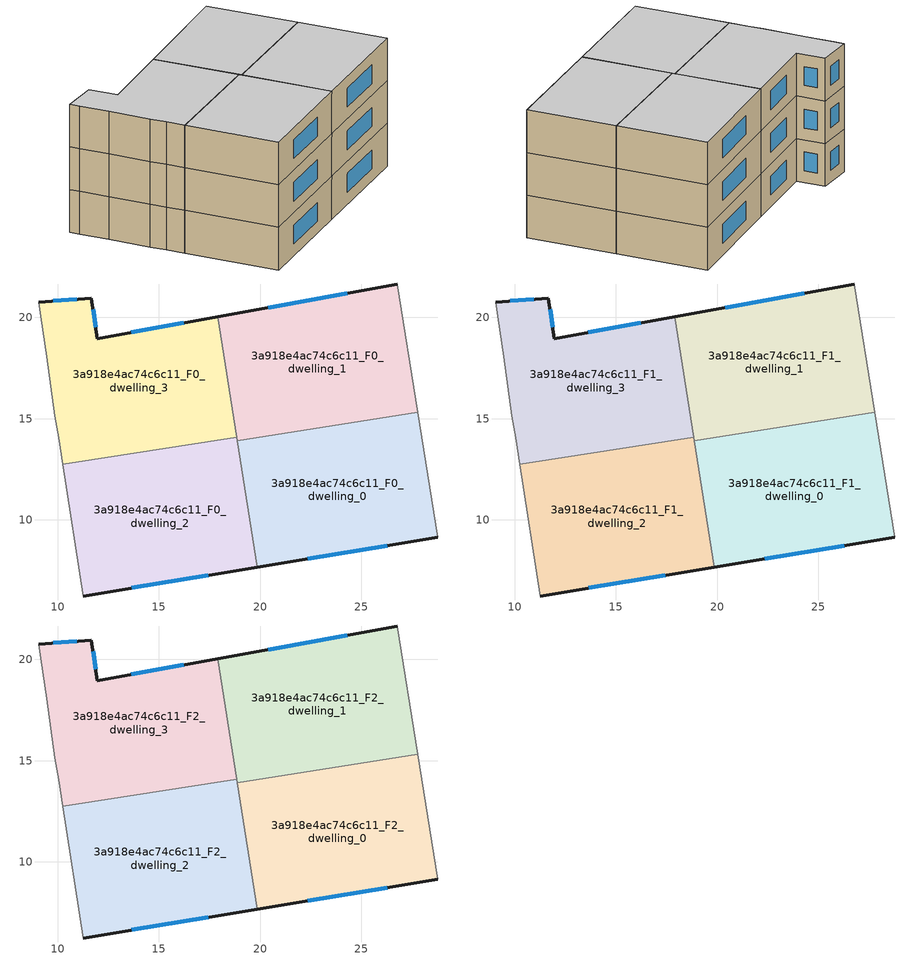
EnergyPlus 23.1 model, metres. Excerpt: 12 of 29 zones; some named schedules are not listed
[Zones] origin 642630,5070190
3a918e4ac74c6c11_F0_dwelling_0
 floor ground (EU_floor_Construction): 27.79,15.31 28.78,9.14 19.85,7.66 18.86,13.91 z0
 wall outside (EU_wall_Construction): 19.85,7.66 28.78,9.14 z0:3
 wall to 3a918e4ac74c6c11_F0_dwelling_1 (EU_wall_Construction): 27.79,15.31 18.86,13.91 z0:3
 wall adiabatic (EU_wall_Construction): 28.78,9.14 27.79,15.31 z0:3
 wall to 3a918e4ac74c6c11_F0_dwelling_2 (EU_wall_Construction): 18.86,13.91 19.85,7.66 z0:3
 window (EU_Window_Construction): 22.35,8.07 26.27,8.72 z0.84:2.16
3a918e4ac74c6c11_F0_dwelling_1
 floor ground (EU_floor_Construction): 26.78,21.65 27.79,15.31 18.86,13.91 17.9,20.03 z0
 wall outside (EU_wall_Construction): 26.78,21.65 17.9,20.03 z0:3
 wall adiabatic (EU_wall_Construction): 27.79,15.31 26.78,21.65 z0:3
 wall to 3a918e4ac74c6c11_F0_dwelling_3 (EU_wall_Construction): 17.9,20.03 18.84,14.09 z0:3
 wall to 3a918e4ac74c6c11_F0_dwelling_2 (EU_wall_Construction): 18.84,14.09 18.86,13.91 z0:3
 window (EU_Window_Construction): 24.29,21.19 20.39,20.48 z0.84:2.16
3a918e4ac74c6c11_F0_dwelling_2
 floor ground (EU_floor_Construction): 18.84,14.09 19.85,7.66 11.26,6.24 10.26,12.75 z0
 wall outside (EU_wall_Construction): 11.26,6.24 19.85,7.66 z0:3
 wall adiabatic (EU_wall_Construction): 10.26,12.75 11.26,6.24 z0:3
 wall to 3a918e4ac74c6c11_F0_dwelling_3 (EU_wall_Construction): 18.84,14.09 10.26,12.75 z0:3
 window (EU_Window_Construction): 13.67,6.64 17.44,7.26 z0.84:2.16
3a918e4ac74c6c11_F0_dwelling_3
 floor ground (EU_floor_Construction): 17.9,20.03 18.84,14.09 10.26,12.75 10.06,14.05 9.86,15.15 9.46,18.05 9.16,20.05 9.06,20.75 11.67,20.95 11.96,18.95 z0
 wall outside (EU_wall_Construction): 17.9,20.03 11.96,18.95 11.67,20.95 9.06,20.75 z0:3
 wall adiabatic (EU_wall_Construction): 9.06,20.75 9.16,20.05 9.46,18.05 9.86,15.15 10.06,14.05 10.26,12.75 z0:3
 window (EU_Window_Construction): 10.94,20.9 9.79,20.81 / 11.88,19.51 11.75,20.39 / 16.24,19.73 13.63,19.25 z0.84:2.16
3a918e4ac74c6c11_F1_dwelling_0
 floor to 3a918e4ac74c6c11_F0_dwelling_0 (EU_floor_Construction): 27.79,15.31 28.78,9.14 19.85,7.66 18.86,13.91 z3
 wall outside (EU_wall_Construction): 19.85,7.66 28.78,9.14 z3:6
 wall to 3a918e4ac74c6c11_F1_dwelling_1 (EU_wall_Construction): 27.79,15.31 18.86,13.91 z3:6
 wall adiabatic (EU_wall_Construction): 28.78,9.14 27.79,15.31 z3:6
 wall to 3a918e4ac74c6c11_F1_dwelling_2 (EU_wall_Construction): 18.86,13.91 19.85,7.66 z3:6
 window (EU_Window_Construction): 22.35,8.07 26.27,8.72 z3.84:5.16
3a918e4ac74c6c11_F1_dwelling_1
 floor to 3a918e4ac74c6c11_F0_dwelling_1 (EU_floor_Construction): 26.78,21.65 27.79,15.31 18.86,13.91 17.9,20.03 z3
 wall outside (EU_wall_Construction): 26.78,21.65 17.9,20.03 z3:6
 wall adiabatic (EU_wall_Construction): 27.79,15.31 26.78,21.65 z3:6
 wall to 3a918e4ac74c6c11_F1_dwelling_3 (EU_wall_Construction): 17.9,20.03 18.84,14.09 z3:6
 wall to 3a918e4ac74c6c11_F1_dwelling_2 (EU_wall_Construction): 18.84,14.09 18.86,13.91 z3:6
 window (EU_Window_Construction): 24.29,21.19 20.39,20.48 z3.84:5.16
3a918e4ac74c6c11_F1_dwelling_2
 floor to 3a918e4ac74c6c11_F0_dwelling_2 (EU_floor_Construction): 18.84,14.09 19.85,7.66 11.26,6.24 10.26,12.75 z3
 wall outside (EU_wall_Construction): 11.26,6.24 19.85,7.66 z3:6
 wall adiabatic (EU_wall_Construction): 10.26,12.75 11.26,6.24 z3:6
 wall to 3a918e4ac74c6c11_F1_dwelling_3 (EU_wall_Construction): 18.84,14.09 10.26,12.75 z3:6
 window (EU_Window_Construction): 13.67,6.64 17.44,7.26 z3.84:5.16
3a918e4ac74c6c11_F1_dwelling_3
 floor to 3a918e4ac74c6c11_F0_dwelling_3 (EU_floor_Construction): 17.9,20.03 18.84,14.09 10.26,12.75 10.06,14.05 9.86,15.15 9.46,18.05 9.16,20.05 9.06,20.75 11.67,20.95 11.96,18.95 z3
 wall outside (EU_wall_Construction): 17.9,20.03 11.96,18.95 11.67,20.95 9.06,20.75 z3:6
 wall adiabatic (EU_wall_Construction): 9.06,20.75 9.16,20.05 9.46,18.05 9.86,15.15 10.06,14.05 10.26,12.75 z3:6
 window (EU_Window_Construction): 10.94,20.9 9.79,20.81 / 11.88,19.51 11.75,20.39 / 16.24,19.73 13.63,19.25 z3.84:5.16
3a918e4ac74c6c11_F2_dwelling_0
 floor to 3a918e4ac74c6c11_F1_dwelling_0 (EU_floor_Construction): 27.79,15.31 28.78,9.14 19.85,7.66 18.86,13.91 z6
 wall outside (EU_wall_Construction): 19.85,7.66 28.78,9.14 z6:9
 wall to 3a918e4ac74c6c11_F2_dwelling_1 (EU_wall_Construction): 27.79,15.31 18.86,13.91 z6:9
 wall adiabatic (EU_wall_Construction): 28.78,9.14 27.79,15.31 z6:9
 wall to 3a918e4ac74c6c11_F2_dwelling_2 (EU_wall_Construction): 18.86,13.91 19.85,7.66 z6:9
 window (EU_Window_Construction): 22.35,8.07 26.27,8.72 z6.84:8.16
 ceiling to 3a918e4ac74c6c11_F3_dwelling_0 (EU_floor_Construction): 28.78,9.14 27.79,15.31 18.86,13.91 19.85,7.66 z9
3a918e4ac74c6c11_F2_dwelling_1
 floor to 3a918e4ac74c6c11_F1_dwelling_1 (EU_floor_Construction): 26.78,21.65 27.79,15.31 18.86,13.91 17.9,20.03 z6
 wall outside (EU_wall_Construction): 26.78,21.65 17.9,20.03 z6:9
 wall adiabatic (EU_wall_Construction): 27.79,15.31 26.78,21.65 z6:9
 wall to 3a918e4ac74c6c11_F2_dwelling_3 (EU_wall_Construction): 17.9,20.03 18.84,14.09 z6:9
 wall to 3a918e4ac74c6c11_F2_dwelling_2 (EU_wall_Construction): 18.84,14.09 18.86,13.91 z6:9
 window (EU_Window_Construction): 24.29,21.19 20.39,20.48 z6.84:8.16
 ceiling to 3a918e4ac74c6c11_F3_dwelling_1 (EU_floor_Construction): 27.79,15.31 26.78,21.65 17.9,20.03 18.86,13.91 z9
3a918e4ac74c6c11_F2_dwelling_2
 floor to 3a918e4ac74c6c11_F1_dwelling_2 (EU_floor_Construction): 18.84,14.09 19.85,7.66 11.26,6.24 10.26,12.75 z6
 wall outside (EU_wall_Construction): 11.26,6.24 19.85,7.66 z6:9
 wall adiabatic (EU_wall_Construction): 10.26,12.75 11.26,6.24 z6:9
 wall to 3a918e4ac74c6c11_F2_dwelling_3 (EU_wall_Construction): 18.84,14.09 10.26,12.75 z6:9
 window (EU_Window_Construction): 13.67,6.64 17.44,7.26 z6.84:8.16
 ceiling to 3a918e4ac74c6c11_F3_dwelling_2 (EU_floor_Construction): 19.85,7.66 18.84,14.09 10.26,12.75 11.26,6.24 z9
3a918e4ac74c6c11_F2_dwelling_3
 floor to 3a918e4ac74c6c11_F1_dwelling_3 (EU_floor_Construction): 17.9,20.03 18.84,14.09 10.26,12.75 10.06,14.05 9.86,15.15 9.46,18.05 9.16,20.05 9.06,20.75 11.67,20.95 11.96,18.95 z6
 wall outside (EU_wall_Construction): 17.9,20.03 11.96,18.95 11.67,20.95 9.06,20.75 z6:9
 wall adiabatic (EU_wall_Construction): 9.06,20.75 9.16,20.05 9.46,18.05 9.86,15.15 10.06,14.05 10.26,12.75 z6:9
 window (EU_Window_Construction): 10.94,20.9 9.79,20.81 / 11.88,19.51 11.75,20.39 / 16.24,19.73 13.63,19.25 z6.84:8.16
 ceiling to 3a918e4ac74c6c11_F3_dwelling_3 (EU_floor_Construction): 18.84,14.09 17.9,20.03 11.96,18.95 11.67,20.95 9.06,20.75 9.16,20.05 9.46,18.05 9.86,15.15 10.06,14.05 10.26,12.75 z9
[Building]
EU S2 Campaign: North Axis=0; Terrain=City; Solar Distribution=FullExterior
[Site:Location]
Lyon-Bron: Latitude=45.75; Longitude=5; Time Zone=1; Elevation=198
[SizingPeriod:WeatherFileDays]
AnnualSizingPeriod: Begin Month=1; Begin Day of Month=1; End Month=12; End Day of Month=31; Day of Week for Start Day=Monday; Use Weather File Daylight Saving Period=No; Use Weather File Rain and Snow Indicators=No
[MATERIAL]
EU_InternalMass_Material: Roughness=MediumRough; Thickness=0.1; Conductivity=1; Density=1800; Specific Heat=900; Thermal Absorptance=0.9; Solar Absorptance=0.7; Visible Absorptance=0.7
[MATERIAL:NOMASS] Roughness=MediumRough; Thermal Absorptance=0.9; Solar Absorptance=0.7; Visible Absorptance=0.7
Name | Thermal Resistance
EU_wall_NoMass | 0.776494
EU_floor_NoMass | 0.421597
[WINDOWMATERIAL:SIMPLEGLAZINGSYSTEM]
EU_Window_SimpleGlazing: UFactor=4.24961; Solar Heat Gain Coefficient=0.83; Visible Transmittance=0.83
[CONSTRUCTION]
EU_wall_Construction: EU_wall_NoMass
EU_floor_Construction: EU_floor_NoMass
EU_InternalMass_Construction: EU_InternalMass_Material
EU_Window_Construction: EU_Window_SimpleGlazing
[ZONE] Type=1; Multiplier=1; Ceiling Height=autocalculate; Floor Area=autocalculate; Part of Total Floor Area=Yes
Name | Volume
3a918e4ac74c6c11_F0_dwelling_0; 3a918e4ac74c6c11_F1_dwelling_0; 3a918e4ac74c6c11_F2_dwelling_0 | 170.639
3a918e4ac74c6c11_F0_dwelling_1; 3a918e4ac74c6c11_F1_dwelling_1; 3a918e4ac74c6c11_F2_dwelling_1 | 170.646
3a918e4ac74c6c11_F0_dwelling_2; 3a918e4ac74c6c11_F1_dwelling_2; 3a918e4ac74c6c11_F2_dwelling_2 | 170.627
3a918e4ac74c6c11_F0_dwelling_3; 3a918e4ac74c6c11_F1_dwelling_3; 3a918e4ac74c6c11_F2_dwelling_3 | 170.63
[INTERNALMASS] Construction=EU_InternalMass_Construction
Name | Zone or ZoneList | Surface Area
3a918e4ac74c6c11_F0_dwelling_0_EU_InternalMass | 3a918e4ac74c6c11_F0_dwelling_0 | 56.8812
3a918e4ac74c6c11_F0_dwelling_1_EU_InternalMass | 3a918e4ac74c6c11_F0_dwelling_1 | 56.8823
3a918e4ac74c6c11_F0_dwelling_2_EU_InternalMass | 3a918e4ac74c6c11_F0_dwelling_2 | 56.8744
3a918e4ac74c6c11_F0_dwelling_3_EU_InternalMass | 3a918e4ac74c6c11_F0_dwelling_3 | 56.8762
3a918e4ac74c6c11_F1_dwelling_0_EU_InternalMass | 3a918e4ac74c6c11_F1_dwelling_0 | 56.8812
3a918e4ac74c6c11_F1_dwelling_1_EU_InternalMass | 3a918e4ac74c6c11_F1_dwelling_1 | 56.8823
3a918e4ac74c6c11_F1_dwelling_2_EU_InternalMass | 3a918e4ac74c6c11_F1_dwelling_2 | 56.8744
3a918e4ac74c6c11_F1_dwelling_3_EU_InternalMass | 3a918e4ac74c6c11_F1_dwelling_3 | 56.8762
3a918e4ac74c6c11_F2_dwelling_0_EU_InternalMass | 3a918e4ac74c6c11_F2_dwelling_0 | 56.8812
3a918e4ac74c6c11_F2_dwelling_1_EU_InternalMass | 3a918e4ac74c6c11_F2_dwelling_1 | 56.8823
3a918e4ac74c6c11_F2_dwelling_2_EU_InternalMass | 3a918e4ac74c6c11_F2_dwelling_2 | 56.8744
3a918e4ac74c6c11_F2_dwelling_3_EU_InternalMass | 3a918e4ac74c6c11_F2_dwelling_3 | 56.8762
[OTHEREQUIPMENT] Fuel Type=Electricity; Design Level Calculation Method=Watts/Area; Power per Zone Floor Area=1; Fraction Latent=0; Fraction Radiant=0; Fraction Lost=0; Carbon Dioxide Generation Rate=0; EndUse Subcategory=EU_Step8_InternalGains
Name | Zone or ZoneList or Space or SpaceList | Schedule
EU_Step8_InternalGain_3a918e4ac74c6c11_F0_dwelling_0_f000 | 3a918e4ac74c6c11_F0_dwelling_0 | EU_Step8_GainSchedule_3a918e4ac74c6c11_F0_dwelling_0_f000
EU_Step8_InternalGain_3a918e4ac74c6c11_F0_dwelling_1_f000 | 3a918e4ac74c6c11_F0_dwelling_1 | EU_Step8_GainSchedule_3a918e4ac74c6c11_F0_dwelling_1_f000
EU_Step8_InternalGain_3a918e4ac74c6c11_F0_dwelling_2_f000 | 3a918e4ac74c6c11_F0_dwelling_2 | EU_Step8_GainSchedule_3a918e4ac74c6c11_F0_dwelling_2_f000
EU_Step8_InternalGain_3a918e4ac74c6c11_F0_dwelling_3_f000 | 3a918e4ac74c6c11_F0_dwelling_3 | EU_Step8_GainSchedule_3a918e4ac74c6c11_F0_dwelling_3_f000
EU_Step8_InternalGain_3a918e4ac74c6c11_F1_dwelling_0_f000 | 3a918e4ac74c6c11_F1_dwelling_0 | EU_Step8_GainSchedule_3a918e4ac74c6c11_F1_dwelling_0_f000
EU_Step8_InternalGain_3a918e4ac74c6c11_F1_dwelling_1_f000 | 3a918e4ac74c6c11_F1_dwelling_1 | EU_Step8_GainSchedule_3a918e4ac74c6c11_F1_dwelling_1_f000
EU_Step8_InternalGain_3a918e4ac74c6c11_F1_dwelling_2_f000 | 3a918e4ac74c6c11_F1_dwelling_2 | EU_Step8_GainSchedule_3a918e4ac74c6c11_F1_dwelling_2_f000
EU_Step8_InternalGain_3a918e4ac74c6c11_F1_dwelling_3_f000 | 3a918e4ac74c6c11_F1_dwelling_3 | EU_Step8_GainSchedule_3a918e4ac74c6c11_F1_dwelling_3_f000
EU_Step8_InternalGain_3a918e4ac74c6c11_F2_dwelling_0_f000 | 3a918e4ac74c6c11_F2_dwelling_0 | EU_Step8_GainSchedule_3a918e4ac74c6c11_F2_dwelling_0_f000
EU_Step8_InternalGain_3a918e4ac74c6c11_F2_dwelling_1_f000 | 3a918e4ac74c6c11_F2_dwelling_1 | EU_Step8_GainSchedule_3a918e4ac74c6c11_F2_dwelling_1_f000
EU_Step8_InternalGain_3a918e4ac74c6c11_F2_dwelling_2_f000 | 3a918e4ac74c6c11_F2_dwelling_2 | EU_Step8_GainSchedule_3a918e4ac74c6c11_F2_dwelling_2_f000
EU_Step8_InternalGain_3a918e4ac74c6c11_F2_dwelling_3_f000 | 3a918e4ac74c6c11_F2_dwelling_3 | EU_Step8_GainSchedule_3a918e4ac74c6c11_F2_dwelling_3_f000
[ZONEVENTILATION:DESIGNFLOWRATE] Schedule=EU_AlwaysOn; Design Flow Rate Calculation Method=AirChanges/Hour; Air Changes per Hour=0.693814; Ventilation Type=Natural; Fan Pressure Rise=0; Fan Total Efficiency=1; Constant Term Coefficient=1; Temperature Term Coefficient=0; Velocity Term Coefficient=0; Velocity Squared Term Coefficient=0; Minimum Indoor Temperature=-100; Maximum Indoor Temperature=100; Delta Temperature=-100; Minimum Outdoor Temperature=-100; Maximum Outdoor Temperature=100; Maximum Wind Speed=40
Name | Zone or ZoneList or Space or SpaceList
EU_ConstantAir_3a918e4ac74c6c11_F0_dwelling_0 | 3a918e4ac74c6c11_F0_dwelling_0
EU_ConstantAir_3a918e4ac74c6c11_F0_dwelling_1 | 3a918e4ac74c6c11_F0_dwelling_1
EU_ConstantAir_3a918e4ac74c6c11_F0_dwelling_2 | 3a918e4ac74c6c11_F0_dwelling_2
EU_ConstantAir_3a918e4ac74c6c11_F0_dwelling_3 | 3a918e4ac74c6c11_F0_dwelling_3
EU_ConstantAir_3a918e4ac74c6c11_F1_dwelling_0 | 3a918e4ac74c6c11_F1_dwelling_0
EU_ConstantAir_3a918e4ac74c6c11_F1_dwelling_1 | 3a918e4ac74c6c11_F1_dwelling_1
EU_ConstantAir_3a918e4ac74c6c11_F1_dwelling_2 | 3a918e4ac74c6c11_F1_dwelling_2
EU_ConstantAir_3a918e4ac74c6c11_F1_dwelling_3 | 3a918e4ac74c6c11_F1_dwelling_3
EU_ConstantAir_3a918e4ac74c6c11_F2_dwelling_0 | 3a918e4ac74c6c11_F2_dwelling_0
EU_ConstantAir_3a918e4ac74c6c11_F2_dwelling_1 | 3a918e4ac74c6c11_F2_dwelling_1
EU_ConstantAir_3a918e4ac74c6c11_F2_dwelling_2 | 3a918e4ac74c6c11_F2_dwelling_2
EU_ConstantAir_3a918e4ac74c6c11_F2_dwelling_3 | 3a918e4ac74c6c11_F2_dwelling_3
[HVACTEMPLATE:THERMOSTAT] Constant Heating Setpoint=20; Constant Cooling Setpoint=50
EU_HeatOnly_3a918e4ac74c6c11_F0_dwelling_0; EU_HeatOnly_3a918e4ac74c6c11_F0_dwelling_1; EU_HeatOnly_3a918e4ac74c6c11_F0_dwelling_2; EU_HeatOnly_3a918e4ac74c6c11_F0_dwelling_3; EU_HeatOnly_3a918e4ac74c6c11_F1_dwelling_0; EU_HeatOnly_3a918e4ac74c6c11_F1_dwelling_1; EU_HeatOnly_3a918e4ac74c6c11_F1_dwelling_2; EU_HeatOnly_3a918e4ac74c6c11_F1_dwelling_3; EU_HeatOnly_3a918e4ac74c6c11_F2_dwelling_0; EU_HeatOnly_3a918e4ac74c6c11_F2_dwelling_1; EU_HeatOnly_3a918e4ac74c6c11_F2_dwelling_2; EU_HeatOnly_3a918e4ac74c6c11_F2_dwelling_3; EU_HeatOnly_3a918e4ac74c6c11_F3_dwelling_0; EU_HeatOnly_3a918e4ac74c6c11_F3_dwelling_1; EU_HeatOnly_3a918e4ac74c6c11_F3_dwelling_2; EU_HeatOnly_3a918e4ac74c6c11_F3_dwelling_3; EU_HeatOnly_3a918e4ac74c6c11_F4_dwelling_0; EU_HeatOnly_3a918e4ac74c6c11_F4_dwelling_1; EU_HeatOnly_3a918e4ac74c6c11_F4_dwelling_2; EU_HeatOnly_3a918e4ac74c6c11_F4_dwelling_3; EU_HeatOnly_3a918e4ac74c6c11_F5_dwelling_0; EU_HeatOnly_3a918e4ac74c6c11_F5_dwelling_1; EU_HeatOnly_3a918e4ac74c6c11_F5_dwelling_2; EU_HeatOnly_3a918e4ac74c6c11_F6_dwelling_0; EU_HeatOnly_3a918e4ac74c6c11_F6_dwelling_1; EU_HeatOnly_3a918e4ac74c6c11_F6_dwelling_2; EU_HeatOnly_3a918e4ac74c6c11_F7_dwelling_0; EU_HeatOnly_3a918e4ac74c6c11_F7_dwelling_1; EU_HeatOnly_3a918e4ac74c6c11_F7_dwelling_2
[HVACTEMPLATE:ZONE:IDEALLOADSAIRSYSTEM] System Availability Schedule=EU_AlwaysOn; Maximum Heating Supply Air Temperature=50; Minimum Cooling Supply Air Temperature=13; Maximum Heating Supply Air Humidity Ratio=0.0156; Minimum Cooling Supply Air Humidity Ratio=0.0077; Heating Limit=NoLimit; Cooling Limit=NoLimit; Heating Availability Schedule=EU_AlwaysOn; Cooling Availability Schedule=EU_CoolingOff; Dehumidification Control Type=ConstantSensibleHeatRatio; Cooling Sensible Heat Ratio=0.7; Dehumidification Setpoint=60; Humidification Control Type=None; Humidification Setpoint=30; Outdoor Air Method=None; Outdoor Air Flow Rate per Person=0.00944; Outdoor Air Flow Rate per Zone Floor Area=0; Outdoor Air Flow Rate per Zone=0; Demand Controlled Ventilation Type=None; Outdoor Air Economizer Type=NoEconomizer; Heat Recovery Type=None; Sensible Heat Recovery Effectiveness=0.7; Latent Heat Recovery Effectiveness=0.65
Name | Template Thermostat
3a918e4ac74c6c11_F0_dwelling_0 | EU_HeatOnly_3a918e4ac74c6c11_F0_dwelling_0
3a918e4ac74c6c11_F0_dwelling_1 | EU_HeatOnly_3a918e4ac74c6c11_F0_dwelling_1
3a918e4ac74c6c11_F0_dwelling_2 | EU_HeatOnly_3a918e4ac74c6c11_F0_dwelling_2
3a918e4ac74c6c11_F0_dwelling_3 | EU_HeatOnly_3a918e4ac74c6c11_F0_dwelling_3
3a918e4ac74c6c11_F1_dwelling_0 | EU_HeatOnly_3a918e4ac74c6c11_F1_dwelling_0
3a918e4ac74c6c11_F1_dwelling_1 | EU_HeatOnly_3a918e4ac74c6c11_F1_dwelling_1
3a918e4ac74c6c11_F1_dwelling_2 | EU_HeatOnly_3a918e4ac74c6c11_F1_dwelling_2
3a918e4ac74c6c11_F1_dwelling_3 | EU_HeatOnly_3a918e4ac74c6c11_F1_dwelling_3
3a918e4ac74c6c11_F2_dwelling_0 | EU_HeatOnly_3a918e4ac74c6c11_F2_dwelling_0
3a918e4ac74c6c11_F2_dwelling_1 | EU_HeatOnly_3a918e4ac74c6c11_F2_dwelling_1
3a918e4ac74c6c11_F2_dwelling_2 | EU_HeatOnly_3a918e4ac74c6c11_F2_dwelling_2
3a918e4ac74c6c11_F2_dwelling_3 | EU_HeatOnly_3a918e4ac74c6c11_F2_dwelling_3
[SIZING:ZONE] Zone Cooling Design Supply Air Temperature Input Method=SupplyAirTemperature; Zone Cooling Design Supply Air Temperature=13; Zone Heating Design Supply Air Temperature Input Method=SupplyAirTemperature; Zone Heating Design Supply Air Temperature=50; Zone Cooling Design Supply Air Humidity Ratio=0.008; Zone Heating Design Supply Air Humidity Ratio=0.008; Cooling Design Air Flow Method=DesignDay; Cooling Design Air Flow Rate=0; Cooling Minimum Air Flow per Zone Floor Area=0.000762; Cooling Minimum Air Flow=0; Cooling Minimum Air Flow Fraction=0.2; Heating Design Air Flow Method=DesignDay; Heating Design Air Flow Rate=0; Heating Maximum Air Flow per Zone Floor Area=0.002032; Heating Maximum Air Flow=0.141576; Heating Maximum Air Flow Fraction=0.3; Account for Dedicated Outdoor Air System=No; Dedicated Outdoor Air System Control Strategy=NeutralSupplyAir; Dedicated Outdoor Air Low Setpoint Temperature for Design=autosize; Dedicated Outdoor Air High Setpoint Temperature for Design=autosize; Zone Load Sizing Method=Sensible Load Only No Latent Load; Zone Latent Cooling Design Supply Air Humidity Ratio Input Method=HumidityRatioDifference; Zone Cooling Design Supply Air Humidity Ratio Difference=0.005; Zone Latent Heating Design Supply Air Humidity Ratio Input Method=HumidityRatioDifference; Zone Humidification Design Supply Air Humidity Ratio Difference=0.005
3a918e4ac74c6c11_F0_dwelling_0; 3a918e4ac74c6c11_F0_dwelling_1; 3a918e4ac74c6c11_F0_dwelling_2; 3a918e4ac74c6c11_F0_dwelling_3; 3a918e4ac74c6c11_F1_dwelling_0; 3a918e4ac74c6c11_F1_dwelling_1; 3a918e4ac74c6c11_F1_dwelling_2; 3a918e4ac74c6c11_F1_dwelling_3; 3a918e4ac74c6c11_F2_dwelling_0; 3a918e4ac74c6c11_F2_dwelling_1; 3a918e4ac74c6c11_F2_dwelling_2; 3a918e4ac74c6c11_F2_dwelling_3
[SCHEDULE:FILE] Column Number=1; Rows to Skip at Top=0; Number of Hours of Data=8760; Column Separator=Comma; Interpolate to Timestep=No; Minutes per Item=60; Adjust Schedule for Daylight Savings=Yes
Name | File
EU_Step8_GainSchedule_3a918e4ac74c6c11_F0_dwelling_0_f000 | ../../schedules/3a918e4ac74c6c11/3a918e4ac74c6c11_F0_dwelling_0_f000_gain.csv
EU_Step8_GainSchedule_3a918e4ac74c6c11_F0_dwelling_1_f000 | ../../schedules/3a918e4ac74c6c11/3a918e4ac74c6c11_F0_dwelling_1_f000_gain.csv
EU_Step8_GainSchedule_3a918e4ac74c6c11_F0_dwelling_2_f000 | ../../schedules/3a918e4ac74c6c11/3a918e4ac74c6c11_F0_dwelling_2_f000_gain.csv
